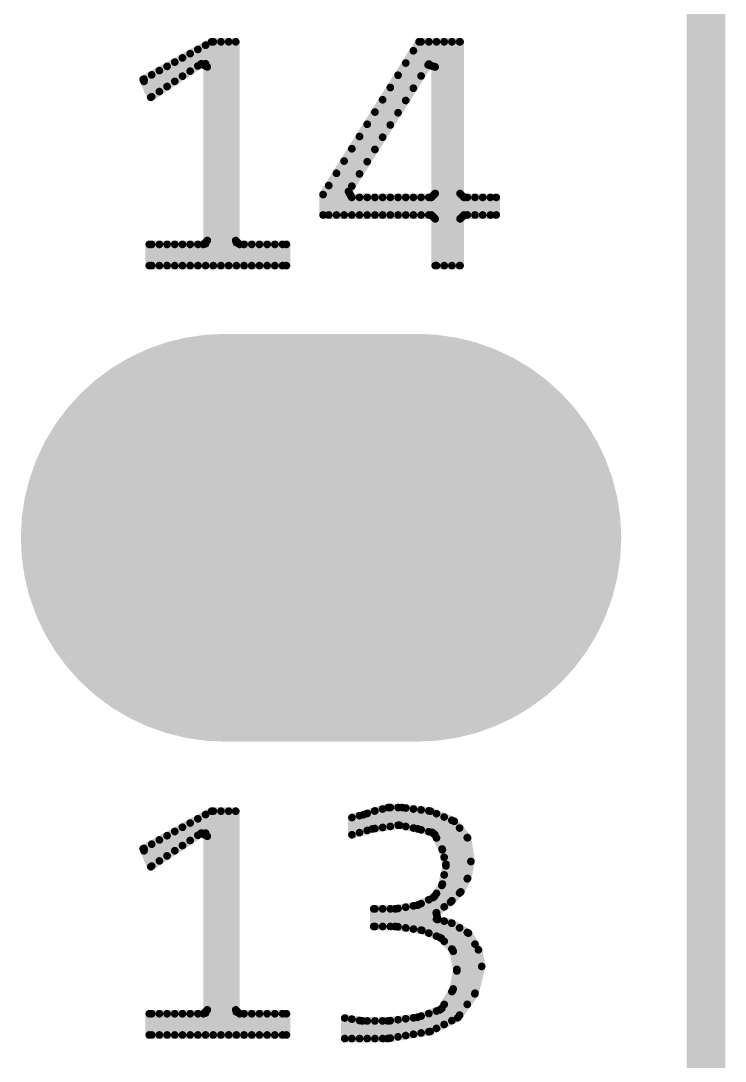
# Model space of a CAD drawing. Extents: x 18.8 to 58.3, y 22.4 to 94.7.
# Drawn here: x 48.539 to 50.863, y 42.677 to 46.112 of the extents above; entities that cross this region are included whole.
import ezdxf

# ---------------------------------------------------------------- set-up
doc = ezdxf.new("R2010")
doc.units = 0
doc.header["$MEASUREMENT"] = 0
doc.layers.get('0').update_dxf_attribs({"linetype": 'CONTINUOUS'})
doc.layers.add('SILKTOP_PHO', color=251, linetype='CONTINUOUS')
doc.layers.add('SOLDERTOP_PHO', color=7, linetype='CONTINUOUS')

# ---------------------------------------------------------------- blocks, each defined once
blk = doc.blocks.new('ROUND_1')
at = {"const_width": 0.0127}
blk.add_lwpolyline([(-0.00635, 0, 1), (0.00635, 0, 1)], format="xyb", close=True, dxfattribs=at)
blk = doc.blocks.new('OBLONG_245')
at = {"const_width": 1.3462}
blk.add_lwpolyline([(0.3175, 0), (-0.3175, 0)], dxfattribs=at)
at = {"const_width": 0.6731}
for points in [[(-0.65405, 0, 1), (0.01905, 0, 1)], [(-0.01905, 0, 1), (0.65405, 0, 1)]]:
    blk.add_lwpolyline(points, format="xyb", close=True, dxfattribs=at)

msp = doc.modelspace()

# ---------------------------------------------------------------- linework, layer by layer
at = {"layer": 'SILKTOP_PHO'}
for points, const_width in [([(50.8, 25.900126), (50.8, 78.49997)], 0.127), ([(49.168812, 46.042326), (48.943006, 45.91812)], 0.0254), ([(49.1236, 45.96257), (49.1236, 46.01718)], 0.0254), ([(49.149, 45.969936), (49.149, 46.03115)], 0.0254), ([(49.248568, 46.042326), (49.168812, 46.042326)], 0.0254), ([(49.1744, 45.30344), (49.1744, 46.042326)], 0.0254), ([(49.1998, 45.30344), (49.1998, 46.042326)], 0.0254), ([(49.2252, 45.30344), (49.2252, 46.042326)], 0.0254), ([(49.248568, 45.386244), (49.248568, 46.042326)], 0.0254), ([(49.853342, 46.042326), (49.536604, 45.537882)], 0.0254), ([(49.988724, 46.042326), (49.853342, 46.042326)], 0.0254), ([(49.8602, 45.92955), (49.8602, 46.042326)], 0.0254), ([(49.8856, 45.96892), (49.8856, 46.042326)], 0.0254), ([(49.911, 45.30344), (49.911, 46.042326)], 0.0254), ([(49.9364, 45.30344), (49.9364, 46.042326)], 0.0254), ([(49.9618, 45.30344), (49.9618, 46.042326)], 0.0254), ([(49.9872, 45.30344), (49.9872, 46.042326)], 0.0254), ([(49.988724, 45.541438), (49.988724, 46.042326)], 0.0254), ([(49.0728, 45.928788), (49.0728, 45.98924)], 0.0254), ([(49.0982, 45.945552), (49.0982, 46.00321)], 0.0254), ([(49.8348, 45.889164), (49.8348, 46.012862)], 0.0254), ([(48.968406, 45.858938), (49.134776, 45.969936)], 0.0254), ([(48.9966, 45.877988), (48.9966, 45.94733)], 0.0254), ([(49.022, 45.894752), (49.022, 45.9613)], 0.0254), ([(49.0474, 45.91177), (49.0474, 45.97527)], 0.0254), ([(49.134776, 45.969936), (49.154588, 45.959522)], 0.0254), ([(49.154588, 45.959522), (49.154588, 45.386244)], 0.0254), ([(49.620678, 45.548296), (49.883314, 45.966126)], 0.0254), ([(49.8094, 45.848524), (49.8094, 45.972222)], 0.0254), ([(49.883314, 45.966126), (49.906682, 45.959522)], 0.0254), ([(49.906682, 45.959522), (49.906682, 45.541438)], 0.0254), ([(48.943006, 45.91812), (48.968406, 45.858938)], 0.0254), ([(48.9458, 45.91177), (48.9458, 45.91939)], 0.0254), ([(48.9712, 45.86097), (48.9712, 45.93336)], 0.0254), ([(49.784, 45.808138), (49.784, 45.931836)], 0.0254), ([(49.7586, 45.767752), (49.7586, 45.89145)], 0.0254), ([(49.7332, 45.727366), (49.7332, 45.851064)], 0.0254), ([(49.7078, 45.68698), (49.7078, 45.810424)], 0.0254), ([(49.6824, 45.646594), (49.6824, 45.770038)], 0.0254), ([(49.657, 45.606208), (49.657, 45.729652)], 0.0254), ([(49.6316, 45.565822), (49.6316, 45.689266)], 0.0254), ([(49.6062, 45.470572), (49.6062, 45.648626)], 0.0254), ([(49.5808, 45.470572), (49.5808, 45.60824)], 0.0254), ([(49.5554, 45.470572), (49.5554, 45.567854)], 0.0254), ([(49.536604, 45.537882), (49.536604, 45.470572)], 0.0254), ([(49.631346, 45.528738), (49.620678, 45.548296)], 0.0254), ([(49.906682, 45.541438), (49.893982, 45.528738)], 0.0254), ([(50.001424, 45.528738), (49.988724, 45.541438)], 0.0254), ([(49.893982, 45.528738), (49.631346, 45.528738)], 0.0254), ([(49.6316, 45.470572), (49.6316, 45.528738)], 0.0254), ([(49.657, 45.470572), (49.657, 45.528738)], 0.0254), ([(49.6824, 45.470572), (49.6824, 45.528738)], 0.0254), ([(49.7078, 45.470572), (49.7078, 45.528738)], 0.0254), ([(49.7332, 45.470572), (49.7332, 45.528738)], 0.0254), ([(49.7586, 45.470572), (49.7586, 45.528738)], 0.0254), ([(49.784, 45.470572), (49.784, 45.528738)], 0.0254), ([(49.8094, 45.470572), (49.8094, 45.528738)], 0.0254), ([(49.8348, 45.470572), (49.8348, 45.528738)], 0.0254), ([(49.8602, 45.470572), (49.8602, 45.528738)], 0.0254), ([(49.8856, 45.470572), (49.8856, 45.528738)], 0.0254), ([(50.108104, 45.528738), (50.001424, 45.528738)], 0.0254), ([(50.0126, 45.470572), (50.0126, 45.528738)], 0.0254), ([(50.038, 45.470572), (50.038, 45.528738)], 0.0254), ([(50.0634, 45.470572), (50.0634, 45.528738)], 0.0254), ([(50.0888, 45.470572), (50.0888, 45.528738)], 0.0254), ([(50.108104, 45.470572), (50.108104, 45.528738)], 0.0254), ([(49.536604, 45.470572), (49.893982, 45.470572)], 0.0254), ([(49.893982, 45.470572), (49.906682, 45.457872)], 0.0254), ([(49.988724, 45.457872), (50.001424, 45.470572)], 0.0254), ([(50.001424, 45.470572), (50.108104, 45.470572)], 0.0254), ([(49.906682, 45.457872), (49.906682, 45.30344)], 0.0254), ([(49.988724, 45.30344), (49.988724, 45.457872)], 0.0254), ([(49.141888, 45.373544), (48.963326, 45.373544)], 0.0254), ([(48.963326, 45.373544), (48.963326, 45.30344)], 0.0254), ([(48.9712, 45.30344), (48.9712, 45.373544)], 0.0254), ([(48.9966, 45.30344), (48.9966, 45.373544)], 0.0254), ([(49.022, 45.30344), (49.022, 45.373544)], 0.0254), ([(49.0474, 45.30344), (49.0474, 45.373544)], 0.0254), ([(49.0728, 45.30344), (49.0728, 45.373544)], 0.0254), ([(49.0982, 45.30344), (49.0982, 45.373544)], 0.0254), ([(49.1236, 45.30344), (49.1236, 45.373544)], 0.0254), ([(49.154588, 45.386244), (49.141888, 45.373544)], 0.0254), ([(49.149, 45.30344), (49.149, 45.37583)], 0.0254), ([(49.261268, 45.373544), (49.248568, 45.386244)], 0.0254), ([(49.2506, 45.30344), (49.2506, 45.379386)], 0.0254), ([(49.4157, 45.373544), (49.261268, 45.373544)], 0.0254), ([(49.276, 45.30344), (49.276, 45.373544)], 0.0254), ([(49.3014, 45.30344), (49.3014, 45.373544)], 0.0254), ([(49.3268, 45.30344), (49.3268, 45.373544)], 0.0254), ([(49.3522, 45.30344), (49.3522, 45.373544)], 0.0254), ([(49.3776, 45.30344), (49.3776, 45.373544)], 0.0254), ([(49.403, 45.30344), (49.403, 45.373544)], 0.0254), ([(49.4157, 45.30344), (49.4157, 45.373544)], 0.0254), ([(48.963326, 45.30344), (49.4157, 45.30344)], 0.0254), ([(49.906682, 45.30344), (49.988724, 45.30344)], 0.0254), ([(49.75225, 43.514264), (49.70653, 43.502834)], 0.0254), ([(49.7332, 43.448478), (49.7332, 43.509438)], 0.0254), ([(49.797716, 43.514264), (49.75225, 43.514264)], 0.0254), ([(49.7586, 43.452034), (49.7586, 43.514264)], 0.0254), ([(49.784, 43.455844), (49.784, 43.514264)], 0.0254), ([(49.89068, 43.50258), (49.797716, 43.514264)], 0.0254), ([(49.8094, 43.45178), (49.8094, 43.51274)], 0.0254), ([(49.8348, 43.4467), (49.8348, 43.509438)], 0.0254), ([(49.8602, 43.440858), (49.8602, 43.50639)], 0.0254), ([(49.168812, 43.502326), (48.943006, 43.37812)], 0.0254), ([(49.1236, 43.42257), (49.1236, 43.47718)], 0.0254), ([(49.149, 43.429936), (49.149, 43.49115)], 0.0254), ([(49.248568, 43.502326), (49.168812, 43.502326)], 0.0254), ([(49.1744, 42.76344), (49.1744, 43.502326)], 0.0254), ([(49.1998, 42.76344), (49.1998, 43.502326)], 0.0254), ([(49.2252, 42.76344), (49.2252, 43.502326)], 0.0254), ([(49.248568, 42.846244), (49.248568, 43.502326)], 0.0254), ([(49.670208, 43.490642), (49.632108, 43.481244)], 0.0254), ([(49.632108, 43.481244), (49.632108, 43.424348)], 0.0254), ([(49.657, 43.43146), (49.657, 43.48734)], 0.0254), ([(49.671224, 43.490896), (49.670208, 43.490642)], 0.0254), ([(49.70653, 43.502834), (49.671224, 43.490896)], 0.0254), ([(49.6824, 43.438572), (49.6824, 43.494706)], 0.0254), ([(49.7078, 43.444922), (49.7078, 43.503088)], 0.0254), ([(49.8856, 43.434508), (49.8856, 43.503088)], 0.0254), ([(49.969674, 43.468798), (49.89068, 43.50258)], 0.0254), ([(49.911, 43.413934), (49.911, 43.493944)], 0.0254), ([(49.9364, 43.349926), (49.9364, 43.483022)], 0.0254), ([(49.9618, 43.20667), (49.9618, 43.4721)], 0.0254), ([(49.0728, 43.388788), (49.0728, 43.44924)], 0.0254), ([(49.0982, 43.405552), (49.0982, 43.46321)], 0.0254), ([(49.632108, 43.424348), (49.699418, 43.443652)], 0.0254), ([(49.699418, 43.443652), (49.701196, 43.443906)], 0.0254), ([(49.701196, 43.443906), (49.784762, 43.455844)], 0.0254), ([(49.784762, 43.455844), (49.78908, 43.455844)], 0.0254), ([(49.78908, 43.455844), (49.84877, 43.443906)], 0.0254), ([(49.84877, 43.443906), (49.849278, 43.443652)], 0.0254), ([(49.849278, 43.443652), (49.89703, 43.431714)], 0.0254), ([(50.013362, 43.414188), (49.969674, 43.468798)], 0.0254), ([(49.9872, 43.23207), (49.9872, 43.4467)], 0.0254), ([(48.968406, 43.318938), (49.134776, 43.429936)], 0.0254), ([(48.9966, 43.337988), (48.9966, 43.40733)], 0.0254), ([(49.022, 43.354752), (49.022, 43.4213)], 0.0254), ([(49.0474, 43.37177), (49.0474, 43.43527)], 0.0254), ([(49.134776, 43.429936), (49.154588, 43.419522)], 0.0254), ([(49.154588, 43.419522), (49.154588, 42.846244)], 0.0254), ([(49.89703, 43.431714), (49.905412, 43.42511)], 0.0254), ([(49.905412, 43.42511), (49.929288, 43.377358)], 0.0254), ([(50.0126, 43.27906), (50.0126, 43.41495)], 0.0254), ([(50.024538, 43.33621), (50.013362, 43.414188)], 0.0254), ([(48.943006, 43.37812), (48.968406, 43.318938)], 0.0254), ([(48.9458, 43.37177), (48.9458, 43.37939)], 0.0254), ([(48.9712, 43.32097), (48.9712, 43.39336)], 0.0254), ([(49.929288, 43.377358), (49.930304, 43.374818)], 0.0254), ([(49.930304, 43.374818), (49.942242, 43.327066)], 0.0254), ([(50.013362, 43.28033), (50.024538, 43.33621)], 0.0254), ([(49.942242, 43.321478), (49.930304, 43.261788)], 0.0254), ([(49.942242, 43.327066), (49.942242, 43.321478)], 0.0254), ([(49.9364, 43.18635), (49.9364, 43.292014)], 0.0254), ([(49.99101, 43.23588), (50.013362, 43.28033)], 0.0254), ([(49.928526, 43.257216), (49.90465, 43.221402)], 0.0254), ([(49.930304, 43.261788), (49.928526, 43.257216)], 0.0254), ([(49.957228, 43.202098), (49.99101, 43.23588)], 0.0254), ([(49.899824, 43.217084), (49.851818, 43.193208)], 0.0254), ([(49.8602, 43.109642), (49.8602, 43.197272)], 0.0254), ([(49.8856, 43.099736), (49.8856, 43.209972)], 0.0254), ([(49.90465, 43.221402), (49.899824, 43.217084)], 0.0254), ([(49.910238, 43.166792), (49.957228, 43.202098)], 0.0254), ([(49.911, 43.1673), (49.911, 43.2308)], 0.0254), ([(49.774602, 43.179746), (49.703736, 43.179746)], 0.0254), ([(49.703736, 43.179746), (49.703736, 43.12158)], 0.0254), ([(49.7078, 43.12158), (49.7078, 43.179746)], 0.0254), ([(49.7332, 43.12158), (49.7332, 43.179746)], 0.0254), ([(49.7586, 43.12158), (49.7586, 43.179746)], 0.0254), ([(49.776634, 43.18), (49.774602, 43.179746)], 0.0254), ([(49.848262, 43.191938), (49.776634, 43.18)], 0.0254), ([(49.784, 43.120564), (49.784, 43.18127)], 0.0254), ([(49.8094, 43.116754), (49.8094, 43.185334)], 0.0254), ([(49.8348, 43.113198), (49.8348, 43.189652)], 0.0254), ([(49.851818, 43.193208), (49.848262, 43.191938)], 0.0254), ([(49.91481, 43.14444), (49.910238, 43.166792)], 0.0254), ([(49.911, 43.089576), (49.911, 43.145964)], 0.0254), ([(49.960784, 43.13301), (49.91481, 43.14444)], 0.0254), ([(49.9364, 43.072558), (49.9364, 43.139106)], 0.0254), ([(50.016156, 43.099736), (49.960784, 43.13301)], 0.0254), ([(49.9618, 43.047158), (49.9618, 43.132248)], 0.0254), ([(49.703736, 43.12158), (49.774602, 43.12158)], 0.0254), ([(49.774602, 43.12158), (49.77638, 43.12158)], 0.0254), ([(49.77638, 43.12158), (49.859946, 43.109642)], 0.0254), ([(49.859946, 43.109642), (49.862994, 43.10888)], 0.0254), ([(49.862994, 43.10888), (49.922684, 43.085004)], 0.0254), ([(49.9872, 42.828972), (49.9872, 43.117008)], 0.0254), ([(50.0126, 42.864532), (50.0126, 43.101768)], 0.0254), ([(50.049176, 43.044618), (50.016156, 43.099736)], 0.0254), ([(49.922684, 43.085004), (49.927002, 43.08221)], 0.0254), ([(49.927002, 43.08221), (49.962816, 43.046396)], 0.0254), ([(50.038, 42.901362), (50.038, 43.06316)], 0.0254), ([(49.962816, 43.046396), (49.966118, 43.039792)], 0.0254), ([(49.966118, 43.039792), (49.978056, 42.980102)], 0.0254), ([(50.060098, 42.989754), (50.049176, 43.044618)], 0.0254), ([(49.978056, 42.975022), (49.966118, 42.915332)], 0.0254), ([(49.978056, 42.980102), (49.978056, 42.975022)], 0.0254), ([(50.037492, 42.89933), (50.060098, 42.989754)], 0.0254), ([(49.964594, 42.911268), (49.92878, 42.851578)], 0.0254), ([(49.9618, 42.810684), (49.9618, 42.906696)], 0.0254), ([(49.966118, 42.915332), (49.964594, 42.911268)], 0.0254), ([(49.981104, 42.820336), (50.037492, 42.89933)], 0.0254), ([(49.9364, 42.797984), (49.9364, 42.864278)], 0.0254), ([(49.141888, 42.833544), (48.963326, 42.833544)], 0.0254), ([(48.963326, 42.833544), (48.963326, 42.76344)], 0.0254), ([(48.9712, 42.76344), (48.9712, 42.833544)], 0.0254), ([(48.9966, 42.76344), (48.9966, 42.833544)], 0.0254), ([(49.022, 42.76344), (49.022, 42.833544)], 0.0254), ([(49.0474, 42.76344), (49.0474, 42.833544)], 0.0254), ([(49.0728, 42.76344), (49.0728, 42.833544)], 0.0254), ([(49.0982, 42.76344), (49.0982, 42.833544)], 0.0254), ([(49.1236, 42.76344), (49.1236, 42.833544)], 0.0254), ([(49.154588, 42.846244), (49.141888, 42.833544)], 0.0254), ([(49.149, 42.76344), (49.149, 42.83583)], 0.0254), ([(49.261268, 42.833544), (49.248568, 42.846244)], 0.0254), ([(49.2506, 42.76344), (49.2506, 42.839386)], 0.0254), ([(49.4157, 42.833544), (49.261268, 42.833544)], 0.0254), ([(49.276, 42.76344), (49.276, 42.833544)], 0.0254), ([(49.3014, 42.76344), (49.3014, 42.833544)], 0.0254), ([(49.3268, 42.76344), (49.3268, 42.833544)], 0.0254), ([(49.3522, 42.76344), (49.3522, 42.833544)], 0.0254), ([(49.3776, 42.76344), (49.3776, 42.833544)], 0.0254), ([(49.403, 42.76344), (49.403, 42.833544)], 0.0254), ([(49.4157, 42.76344), (49.4157, 42.833544)], 0.0254), ([(49.665128, 42.809922), (49.608232, 42.81932)], 0.0254), ([(49.608232, 42.81932), (49.608232, 42.751502)], 0.0254), ([(49.847754, 42.821606), (49.75225, 42.809668)], 0.0254), ([(49.8348, 42.765726), (49.8348, 42.820082)], 0.0254), ([(49.850294, 42.822368), (49.847754, 42.821606)], 0.0254), ([(49.921922, 42.846244), (49.850294, 42.822368)], 0.0254), ([(49.8602, 42.770044), (49.8602, 42.82567)], 0.0254), ([(49.8856, 42.774108), (49.8856, 42.834052)], 0.0254), ([(49.890172, 42.77487), (49.981104, 42.820336)], 0.0254), ([(49.911, 42.785284), (49.911, 42.842434)], 0.0254), ([(49.92878, 42.851578), (49.921922, 42.846244)], 0.0254), ([(49.6316, 42.751502), (49.6316, 42.81551)], 0.0254), ([(49.657, 42.751502), (49.657, 42.811192)], 0.0254), ([(49.66716, 42.809668), (49.665128, 42.809922)], 0.0254), ([(49.750726, 42.809668), (49.66716, 42.809668)], 0.0254), ([(49.6824, 42.751502), (49.6824, 42.809668)], 0.0254), ([(49.7078, 42.751502), (49.7078, 42.809668)], 0.0254), ([(49.7332, 42.751502), (49.7332, 42.809668)], 0.0254), ([(49.75225, 42.809668), (49.750726, 42.809668)], 0.0254), ([(49.7586, 42.753026), (49.7586, 42.810684)], 0.0254), ([(49.784, 42.757344), (49.784, 42.813732)], 0.0254), ([(49.8094, 42.761408), (49.8094, 42.817034)], 0.0254), ([(48.963326, 42.76344), (49.4157, 42.76344)], 0.0254), ([(49.608232, 42.751502), (49.74971, 42.751502)], 0.0254), ([(49.74971, 42.751502), (49.890172, 42.77487)], 0.0254)]:
    msp.add_lwpolyline(points, dxfattribs=dict(at, const_width=const_width))
at = {"layer": 'SOLDERTOP_PHO', "const_width": 0.127}
msp.add_lwpolyline([(50.8, 25.900126), (50.8, 78.49997)], dxfattribs=at)

# ---------------------------------------------------------------- block references
at = {"layer": 'SILKTOP_PHO'}
for p in [(49.1236, 46.01718), (49.149, 46.03115), (49.168812, 46.042326), (49.1744, 46.042326), (49.1998, 46.042326), (49.2252, 46.042326), (49.248568, 46.042326), (49.853342, 46.042326), (49.8602, 46.042326), (49.8856, 46.042326), (49.911, 46.042326), (49.9364, 46.042326), (49.9618, 46.042326), (49.9872, 46.042326), (49.988724, 46.042326), (49.0728, 45.98924), (49.0982, 46.00321), (49.8348, 46.012862), (48.9966, 45.94733), (49.022, 45.9613), (49.0474, 45.97527), (49.0982, 45.945552), (49.1236, 45.96257), (49.134776, 45.969936), (49.149, 45.969936), (49.154588, 45.959522), (49.8094, 45.972222), (49.883314, 45.966126), (49.8856, 45.96892), (49.906682, 45.959522), (49.906682, 45.959522), (48.943006, 45.91812), (48.9458, 45.91939), (48.9458, 45.91177), (48.9712, 45.93336), (49.0474, 45.91177), (49.0728, 45.928788), (49.784, 45.931836), (49.8602, 45.92955), (48.9966, 45.877988), (49.022, 45.894752), (49.7586, 45.89145), (49.8348, 45.889164), (48.968406, 45.858938), (48.9712, 45.86097), (49.7332, 45.851064), (49.8094, 45.848524), (49.7078, 45.810424), (49.784, 45.808138), (49.6824, 45.770038), (49.7586, 45.767752), (49.657, 45.729652), (49.7332, 45.727366), (49.6316, 45.689266), (49.7078, 45.68698), (49.6062, 45.648626), (49.6824, 45.646594), (49.5808, 45.60824), (49.657, 45.606208), (49.5554, 45.567854), (49.536604, 45.537882), (49.620678, 45.548296), (49.6316, 45.565822), (49.906682, 45.541438), (49.988724, 45.541438), (49.631346, 45.528738), (49.6316, 45.528738), (49.657, 45.528738), (49.6824, 45.528738), (49.7078, 45.528738), (49.7332, 45.528738), (49.7586, 45.528738), (49.784, 45.528738), (49.8094, 45.528738), (49.8348, 45.528738), (49.8602, 45.528738), (49.8856, 45.528738), (49.893982, 45.528738), (50.001424, 45.528738), (50.0126, 45.528738), (50.038, 45.528738), (50.0634, 45.528738), (50.0888, 45.528738), (50.108104, 45.528738), (50.108104, 45.528738), (49.536604, 45.470572), (49.5554, 45.470572), (49.5808, 45.470572), (49.6062, 45.470572), (49.6316, 45.470572), (49.657, 45.470572), (49.6824, 45.470572), (49.7078, 45.470572), (49.7332, 45.470572), (49.7586, 45.470572), (49.784, 45.470572), (49.8094, 45.470572), (49.8348, 45.470572), (49.8602, 45.470572), (49.8856, 45.470572), (49.893982, 45.470572), (50.001424, 45.470572), (50.0126, 45.470572), (50.038, 45.470572), (50.0634, 45.470572), (50.0888, 45.470572), (50.108104, 45.470572), (49.906682, 45.457872), (49.988724, 45.457872), (48.963326, 45.373544), (48.9712, 45.373544), (48.9966, 45.373544), (49.022, 45.373544), (49.0474, 45.373544), (49.0728, 45.373544), (49.0982, 45.373544), (49.1236, 45.373544), (49.141888, 45.373544), (49.149, 45.37583), (49.154588, 45.386244), (49.248568, 45.386244), (49.2506, 45.379386), (49.261268, 45.373544), (49.276, 45.373544), (49.3014, 45.373544), (49.3268, 45.373544), (49.3522, 45.373544), (49.3776, 45.373544), (49.403, 45.373544), (49.4157, 45.373544), (49.4157, 45.373544), (48.963326, 45.30344), (48.9712, 45.30344), (48.9966, 45.30344), (49.022, 45.30344), (49.0474, 45.30344), (49.0728, 45.30344), (49.0982, 45.30344), (49.1236, 45.30344), (49.149, 45.30344), (49.1744, 45.30344), (49.1998, 45.30344), (49.2252, 45.30344), (49.2506, 45.30344), (49.276, 45.30344), (49.3014, 45.30344), (49.3268, 45.30344), (49.3522, 45.30344), (49.3776, 45.30344), (49.403, 45.30344), (49.4157, 45.30344), (49.906682, 45.30344), (49.911, 45.30344), (49.9364, 45.30344), (49.9618, 45.30344), (49.9872, 45.30344), (49.988724, 45.30344), (49.7332, 43.509438), (49.75225, 43.514264), (49.7586, 43.514264), (49.784, 43.514264), (49.797716, 43.514264), (49.8094, 43.51274), (49.8348, 43.509438), (49.8602, 43.50639), (49.1236, 43.47718), (49.149, 43.49115), (49.168812, 43.502326), (49.1744, 43.502326), (49.1998, 43.502326), (49.2252, 43.502326), (49.248568, 43.502326), (49.632108, 43.481244), (49.657, 43.48734), (49.670208, 43.490642), (49.671224, 43.490896), (49.6824, 43.494706), (49.70653, 43.502834), (49.7078, 43.503088), (49.8856, 43.503088), (49.89068, 43.50258), (49.911, 43.493944), (49.9364, 43.483022), (49.9618, 43.4721), (49.0728, 43.44924), (49.0982, 43.46321), (49.6824, 43.438572), (49.699418, 43.443652), (49.701196, 43.443906), (49.7078, 43.444922), (49.7332, 43.448478), (49.7586, 43.452034), (49.784, 43.455844), (49.784762, 43.455844), (49.78908, 43.455844), (49.8094, 43.45178), (49.8348, 43.4467), (49.84877, 43.443906), (49.849278, 43.443652), (49.8602, 43.440858), (49.969674, 43.468798), (49.9872, 43.4467), (48.9966, 43.40733), (49.022, 43.4213), (49.0474, 43.43527), (49.0982, 43.405552), (49.1236, 43.42257), (49.134776, 43.429936), (49.149, 43.429936), (49.154588, 43.419522), (49.632108, 43.424348), (49.657, 43.43146), (49.8856, 43.434508), (49.89703, 43.431714), (49.905412, 43.42511), (49.911, 43.413934), (50.0126, 43.41495), (50.013362, 43.414188), (48.943006, 43.37812), (48.9458, 43.37939), (48.9458, 43.37177), (48.9712, 43.39336), (49.0474, 43.37177), (49.0728, 43.388788), (49.929288, 43.377358), (49.930304, 43.374818), (48.9966, 43.337988), (49.022, 43.354752), (49.9364, 43.349926), (50.024538, 43.33621), (48.968406, 43.318938), (48.9712, 43.32097), (49.942242, 43.327066), (49.942242, 43.321478), (49.9364, 43.292014), (50.0126, 43.27906), (50.013362, 43.28033), (49.928526, 43.257216), (49.930304, 43.261788), (49.9872, 43.23207), (49.99101, 43.23588), (49.8602, 43.197272), (49.8856, 43.209972), (49.899824, 43.217084), (49.90465, 43.221402), (49.911, 43.2308), (49.957228, 43.202098), (49.9618, 43.20667), (49.703736, 43.179746), (49.7078, 43.179746), (49.7332, 43.179746), (49.7586, 43.179746), (49.774602, 43.179746), (49.776634, 43.18), (49.784, 43.18127), (49.8094, 43.185334), (49.8348, 43.189652), (49.848262, 43.191938), (49.851818, 43.193208), (49.851818, 43.193208), (49.910238, 43.166792), (49.911, 43.1673), (49.9364, 43.18635), (49.911, 43.145964), (49.91481, 43.14444), (49.9364, 43.139106), (49.960784, 43.13301), (49.9618, 43.132248), (49.703736, 43.12158), (49.7078, 43.12158), (49.7332, 43.12158), (49.7586, 43.12158), (49.774602, 43.12158), (49.77638, 43.12158), (49.784, 43.120564), (49.8094, 43.116754), (49.8348, 43.113198), (49.859946, 43.109642), (49.8602, 43.109642), (49.862994, 43.10888), (49.8856, 43.099736), (49.9872, 43.117008), (50.0126, 43.101768), (50.016156, 43.099736), (49.911, 43.089576), (49.922684, 43.085004), (49.927002, 43.08221), (49.9364, 43.072558), (50.038, 43.06316), (49.9618, 43.047158), (49.962816, 43.046396), (49.966118, 43.039792), (50.049176, 43.044618), (49.978056, 42.980102), (49.978056, 42.975022), (50.060098, 42.989754), (50.060098, 42.989754), (49.9618, 42.906696), (49.964594, 42.911268), (49.966118, 42.915332), (50.037492, 42.89933), (50.038, 42.901362), (49.9364, 42.864278), (50.0126, 42.864532), (48.963326, 42.833544), (48.9712, 42.833544), (48.9966, 42.833544), (49.022, 42.833544), (49.0474, 42.833544), (49.0728, 42.833544), (49.0982, 42.833544), (49.1236, 42.833544), (49.141888, 42.833544), (49.149, 42.83583), (49.154588, 42.846244), (49.248568, 42.846244), (49.2506, 42.839386), (49.261268, 42.833544), (49.276, 42.833544), (49.3014, 42.833544), (49.3268, 42.833544), (49.3522, 42.833544), (49.3776, 42.833544), (49.403, 42.833544), (49.4157, 42.833544), (49.4157, 42.833544), (49.608232, 42.81932), (49.8348, 42.820082), (49.847754, 42.821606), (49.850294, 42.822368), (49.8602, 42.82567), (49.8856, 42.834052), (49.911, 42.842434), (49.921922, 42.846244), (49.92878, 42.851578), (49.981104, 42.820336), (49.9872, 42.828972), (49.6316, 42.81551), (49.657, 42.811192), (49.665128, 42.809922), (49.66716, 42.809668), (49.6824, 42.809668), (49.7078, 42.809668), (49.7332, 42.809668), (49.750726, 42.809668), (49.75225, 42.809668), (49.7586, 42.810684), (49.784, 42.813732), (49.8094, 42.817034), (49.911, 42.785284), (49.9364, 42.797984), (49.9618, 42.810684), (48.963326, 42.76344), (48.9712, 42.76344), (48.9966, 42.76344), (49.022, 42.76344), (49.0474, 42.76344), (49.0728, 42.76344), (49.0982, 42.76344), (49.1236, 42.76344), (49.149, 42.76344), (49.1744, 42.76344), (49.1998, 42.76344), (49.2252, 42.76344), (49.2506, 42.76344), (49.276, 42.76344), (49.3014, 42.76344), (49.3268, 42.76344), (49.3522, 42.76344), (49.3776, 42.76344), (49.403, 42.76344), (49.4157, 42.76344), (49.608232, 42.751502), (49.6316, 42.751502), (49.657, 42.751502), (49.6824, 42.751502), (49.7078, 42.751502), (49.7332, 42.751502), (49.74971, 42.751502), (49.7586, 42.753026), (49.784, 42.757344), (49.8094, 42.761408), (49.8348, 42.765726), (49.8602, 42.770044), (49.8856, 42.774108), (49.890172, 42.77487)]:
    msp.add_blockref('ROUND_1', p, dxfattribs=at)
at = {"layer": 'SOLDERTOP_PHO'}
msp.add_blockref('OBLONG_245', (49.53, 44.405042), dxfattribs=at)

doc.saveas('drawing.dxf')
